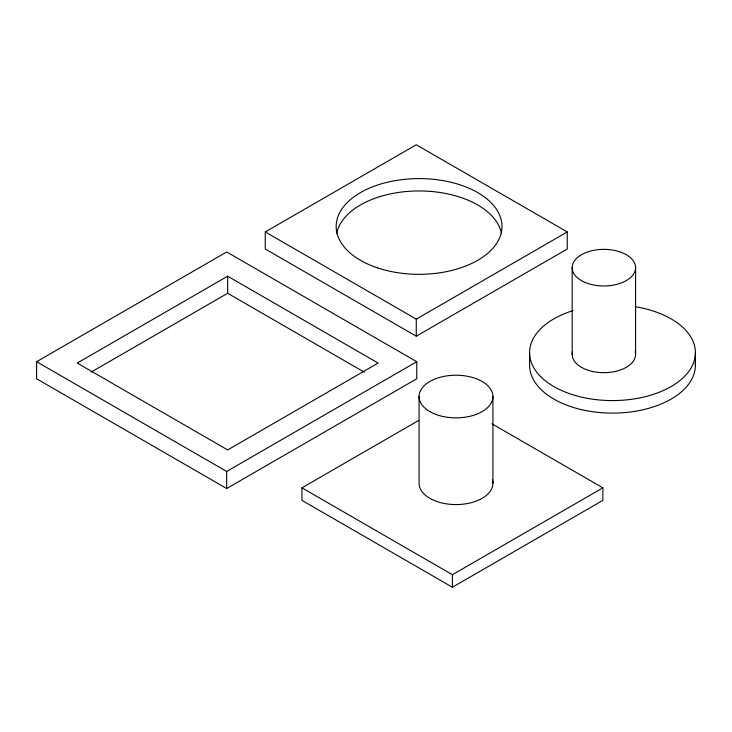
<?xml version="1.0" encoding="UTF-8"?>
<svg xmlns="http://www.w3.org/2000/svg" width="732" height="732" viewBox="0 0 732 732"><rect width="100%" height="100%" fill="white"/><g stroke="black" fill="none" stroke-linecap="round" stroke-linejoin="round"><path stroke-width="1.1" d="M36.6 361.709L226.682 251.964L416.764 361.709L416.764 378.773L226.682 488.519L36.6 378.773L36.6 361.709L226.682 471.445L416.764 361.709M265.268 231.943L416.27 144.762L567.263 231.943L567.263 249.008L416.27 336.189L265.268 249.008L265.268 231.943L416.27 319.125L567.263 231.943M227.67 276.211L77.217 363.072L227.67 449.933L378.124 363.072L227.67 276.211L227.67 293.276L91.079 372.14M491.996 423.837L602.857 487.841L602.857 500.377L452.403 587.238L301.95 500.377L301.95 487.841L418.75 420.415M301.95 487.841L452.403 574.712L602.857 487.841M227.67 293.276L364.271 372.14M695.4 352.714L695.4 365.241M635.577 267.665A31.705 18.3 0 0 1 588.025 283.522A31.705 18.3 0 0 1 588.025 251.817A31.705 18.3 0 0 1 635.577 267.665L635.577 354.38M572.168 267.665L572.168 354.38M529.584 352.714L529.584 365.241A82.908 47.864 0 0 0 614.285 413.104A82.908 47.864 0 0 0 695.318 363.173M492.929 396.543L492.929 483.248M452.403 574.712L452.403 587.238M419.07 396.543L419.07 483.248A36.929 21.32 0 0 0 458.9 504.504A36.929 21.32 0 0 0 492.471 479.918M416.27 319.125L416.27 336.189M226.682 471.445L226.682 488.519M336.665 233.609A82.908 47.864 0 0 1 419.088 190.951A82.908 47.864 0 0 1 501.502 233.609M635.102 306.662A82.908 47.864 0 0 1 683.478 377.447A82.908 47.864 0 0 1 552.468 385.737A82.908 47.864 0 0 1 573.119 310.588M635.184 351.516A31.705 18.3 0 0 1 603.873 372.68A31.705 18.3 0 0 1 572.561 351.516M377.63 267.912A82.908 47.864 0 0 0 501.996 226.463A82.908 47.864 0 0 0 377.63 185.004A82.908 47.864 0 0 0 377.63 267.912M429.885 411.622A36.929 21.32 0 0 0 491.666 402.06A36.929 21.32 0 0 0 446.438 375.946A36.929 21.32 0 0 0 429.885 411.622"/></g></svg>
